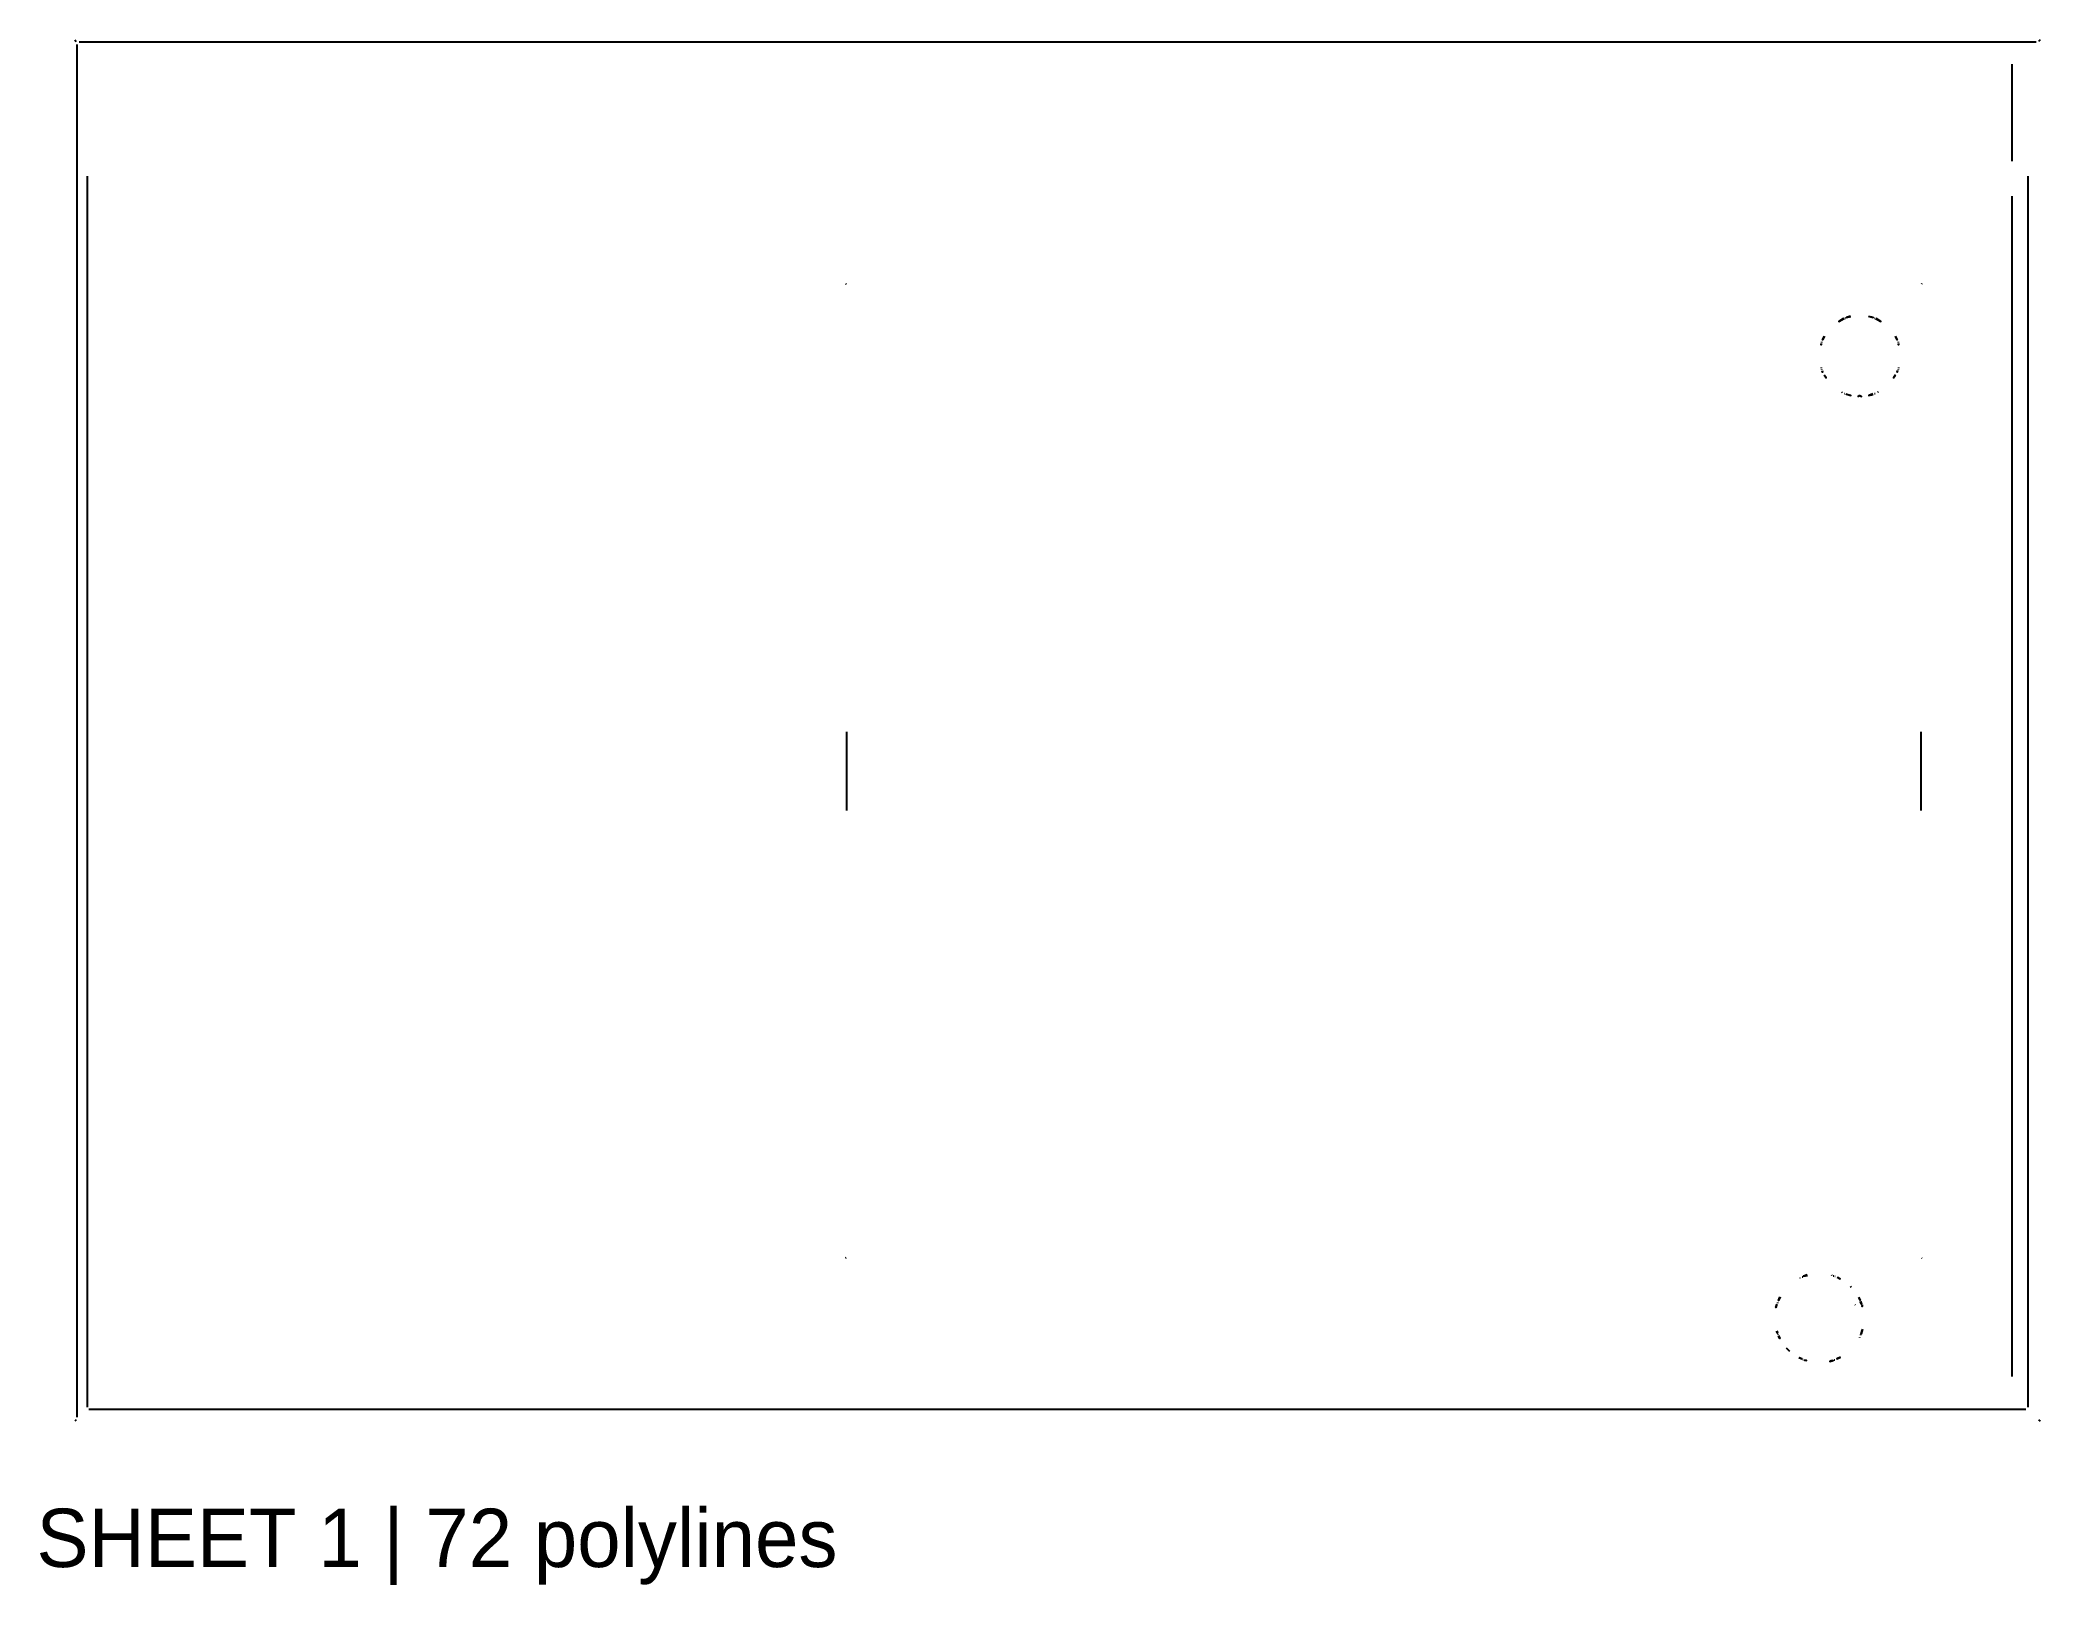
# Model space of a CAD drawing. Extents: x 1 to 687, y -43 to 487.
import ezdxf

# ---------------------------------------------------------------- set-up
doc = ezdxf.new("R2010")
doc.units = 0
doc.layers.add('LINEWORK', color=4, linetype='CONTINUOUS')
doc.layers.add('TITLEBLOCK', color=2, linetype='CONTINUOUS')

msp = doc.modelspace()

# ---------------------------------------------------------------- linework, layer by layer
at = {"layer": 'LINEWORK'}
for points in [[(13.1667, 486.8333), (13.6667, 486.3333)], [(686.6667, 486.8333), (686.1667, 486.3333)], [(13.8333, 485.3333), (13.8333, 14.6667)], [(14.6667, 486.1667), (685.3333, 486.1667)], [(677, 478.5), (677, 445.3333)], [(17.3333, 440.1667), (17.3333, 18.1667)], [(682.5, 440.1667), (682.5, 18.1667)], [(677, 433.3333), (677, 28.6667)], [(277.3333, 403.3333), (277.5, 403.1667)], [(646.1667, 403.3333), (646, 403.1667)], [(619.3333, 391.3333), (617.6667, 390.3333), (619.5, 391.3333)], [(619.8333, 391.5), (620, 391.5)], [(621.6667, 392.1667), (620.3333, 391.6667), (621.8333, 392)], [(627.8333, 392.1667), (629.5, 391.6667), (628, 392)], [(629.8333, 391.5), (630, 391.5)], [(630.3333, 391.3333), (632.1667, 390.3333), (630.5, 391.3333)], [(612.8333, 385.3333), (612.1667, 384), (612.6667, 385.1667)], [(637, 385.3333), (637.6667, 384), (637.1667, 385.1667)], [(611.6667, 382.8333), (611.6667, 382.3333), (611.6667, 382.6667)], [(611.8333, 383.3333), (611.8333, 383.1667)], [(638, 383.3333), (638, 383.1667)], [(638.1667, 382.8333), (638.1667, 382.3333), (638.1667, 382.6667)], [(611.6667, 374.5), (611.6667, 374.3333)], [(611.8333, 374), (611.8333, 373.8333)], [(612, 373.5), (612.1667, 373), (612, 373.3333)], [(612.6667, 372), (613.3333, 371), (612.8333, 371.8333)], [(637.1667, 372), (636.5, 371), (637, 371.8333)], [(637.8333, 373.5), (637.6667, 373), (637.8333, 373.3333)], [(638, 374), (638, 373.8333)], [(638.1667, 374.5), (638.1667, 374.3333)], [(618.6667, 366.1667), (618.8333, 366)], [(619.6667, 365.6667), (619.8333, 365.6667)], [(620.1667, 365.5), (621.8333, 365), (620.3333, 365.3333)], [(624.8333, 365), (624.3333, 364.6667), (624.8333, 365), (625.5, 364.6667), (625, 365)], [(629.3333, 365.5), (628, 365), (629.5, 365.3333)], [(630, 365.6667), (630.1667, 365.6667)], [(631.1667, 366.1667), (631, 366)], [(277.6667, 249.6667), (277.6667, 222.6667)], [(645.8333, 249.6667), (645.8333, 222.6667)], [(277.5, 69.3333), (277.3333, 69.1667)], [(646, 69.3333), (646.1667, 69.1667)], [(604.3333, 62.5), (604.5, 62.5)], [(605.1667, 62.8333), (605.3333, 62.8333)], [(606.8333, 63.5), (605.6667, 63), (607, 63.3333)], [(615.1667, 63.5), (615.3333, 63.3333)], [(615.8333, 63.1667), (616, 63.1667)], [(616.3333, 63), (616.5, 63)], [(617.1667, 62.6667), (618.1667, 62.1667), (617.3333, 62.6667)], [(597.6667, 56), (597, 54.6667), (597.5, 55.8333)], [(621.6667, 59.6667), (622, 59.3333)], [(624.5, 55.8333), (625, 54.8333), (624.6667, 55.6667)], [(596.5, 53.5), (596.1667, 52.3333), (596.5, 53.3333)], [(596.6667, 54), (596.6667, 53.8333)], [(623.1667, 53.3333), (623.3333, 53.1667)], [(625.1667, 54.5), (625.5, 53.5), (625, 54.3333)], [(625.6667, 53.1667), (625.6667, 52.6667), (625.6667, 53)], [(596.5, 44.3333), (596.6667, 43.5), (596.3333, 44.1667)], [(596.8333, 43.1667), (596.8333, 43)], [(597, 42.6667), (597.5, 41.6667), (597, 42.5)], [(624.8333, 42.1667), (624.8333, 42)], [(625.1667, 43), (625.1667, 42.8333)], [(625.8333, 44.8333), (625.3333, 43.3333), (625.6667, 44.6667)], [(599.6667, 38.5), (600.8333, 37.3333)], [(604, 35.1667), (605, 34.6667), (604.1667, 35)], [(605.3333, 34.5), (605.5, 34.5)], [(605.8333, 34.3333), (606.6667, 34.1667), (606, 34.1667)], [(616.1667, 34.3333), (616.3333, 34.3333)], [(618.3333, 35.3333), (617, 34.6667), (618.1667, 35.1667)], [(615.3333, 34.1667), (614.6667, 33.8333), (615.8333, 34.1667), (615.5, 34)], [(13.6667, 13.8333), (13.1667, 13.3333)], [(18, 17.5), (681.8333, 17.5)], [(686.1667, 13.8333), (686.6667, 13.3333)]]:
    msp.add_lwpolyline(points, dxfattribs=at)

# ---------------------------------------------------------------- texts
at = {"layer": 'TITLEBLOCK'}
msp.add_text('SHEET 1 | 72 polylines', height=20, dxfattribs=at).set_placement((0, -36.6667))

doc.saveas('drawing.dxf')
